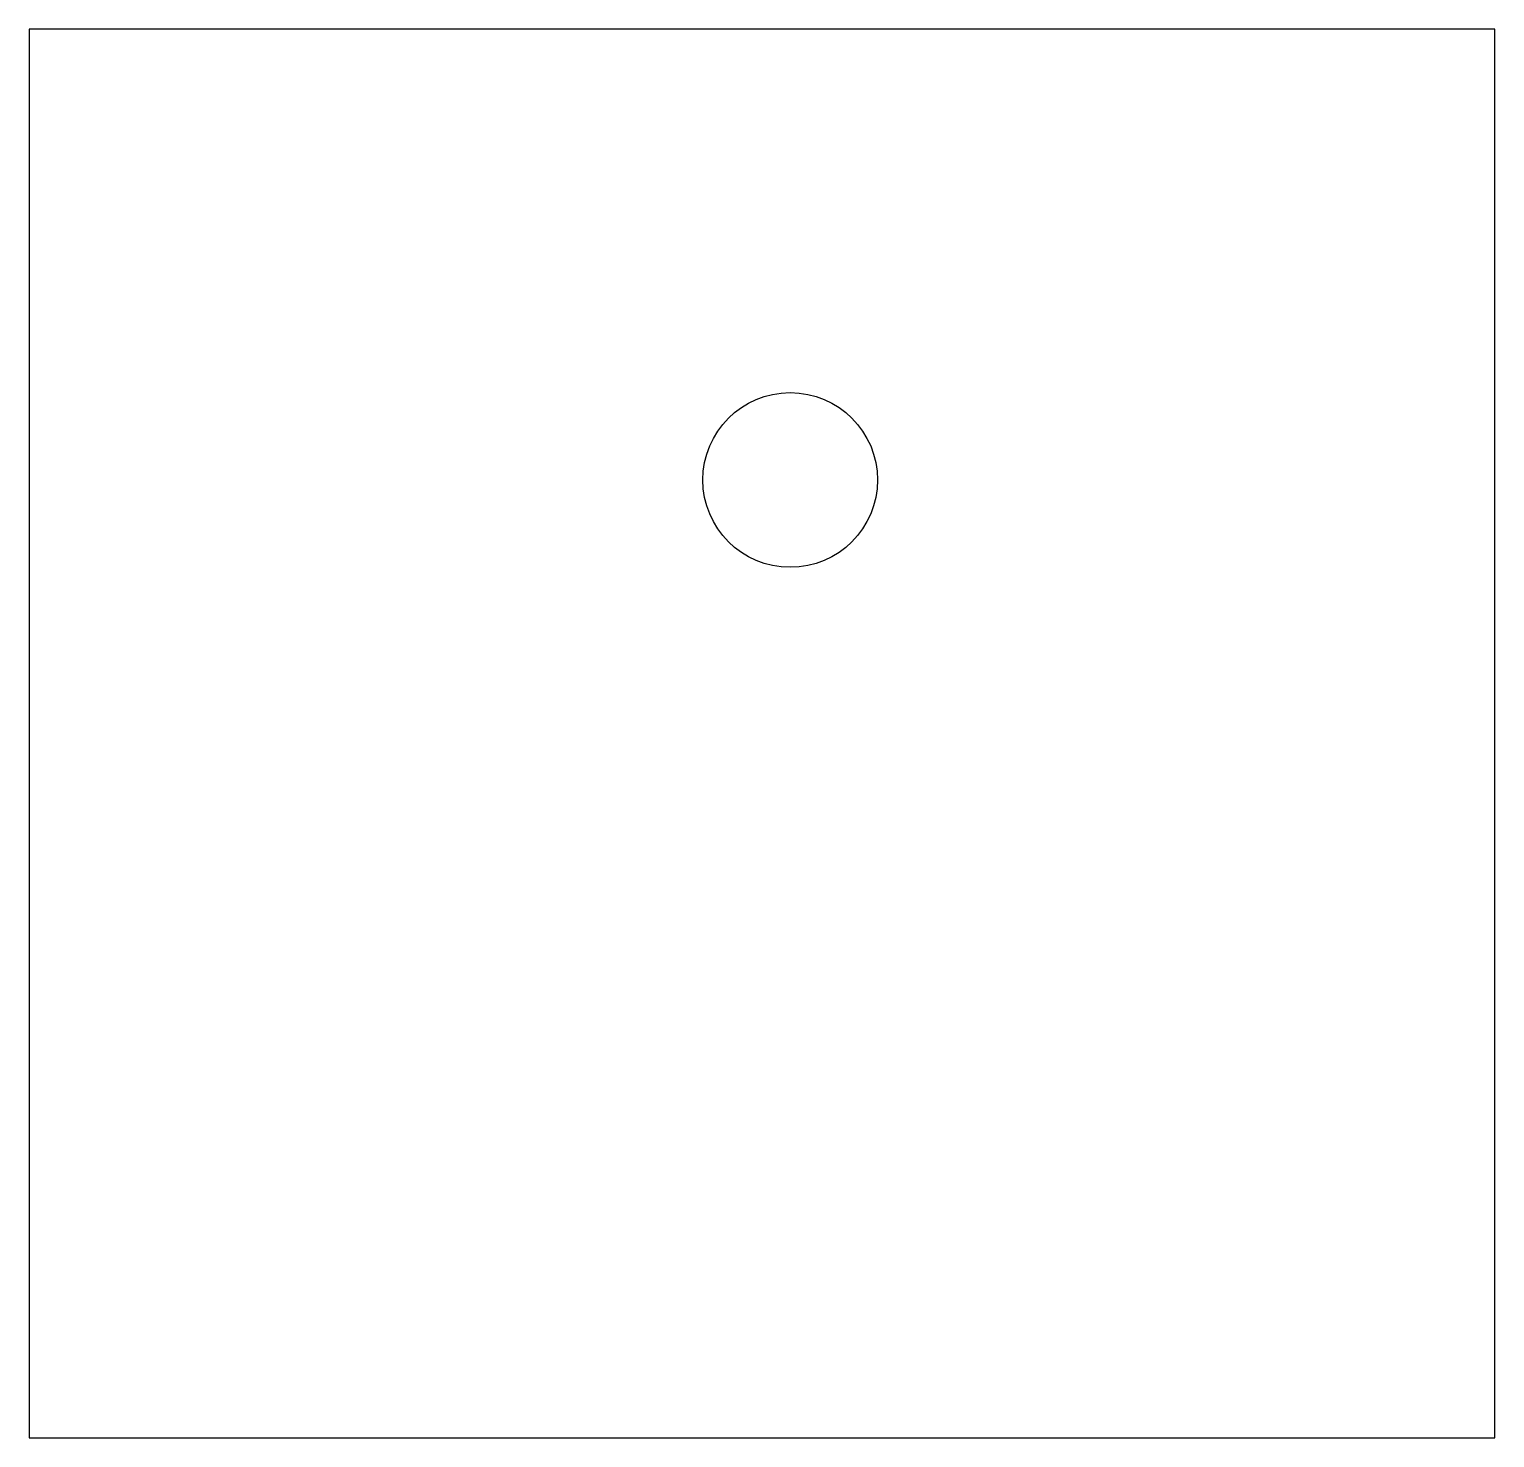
# Model space of a CAD drawing. Header units: millimetres. Extents: x -29.8 to -3.7, y -23 to 2.
import ezdxf

# ---------------------------------------------------------------- set-up
doc = ezdxf.new("R2010")
doc.units = ezdxf.units.MM
doc.layers.get('0').update_dxf_attribs({"linetype": 'CONTINUOUS'})

msp = doc.modelspace()

# ---------------------------------------------------------------- linework, layer by layer
msp.add_lwpolyline([(-3.75, -23), (-3.75, 2), (-29.75, 2), (-29.75, -23)], close=True)
msp.add_circle((-16.25, -6), 1.55)

doc.saveas('drawing.dxf')
